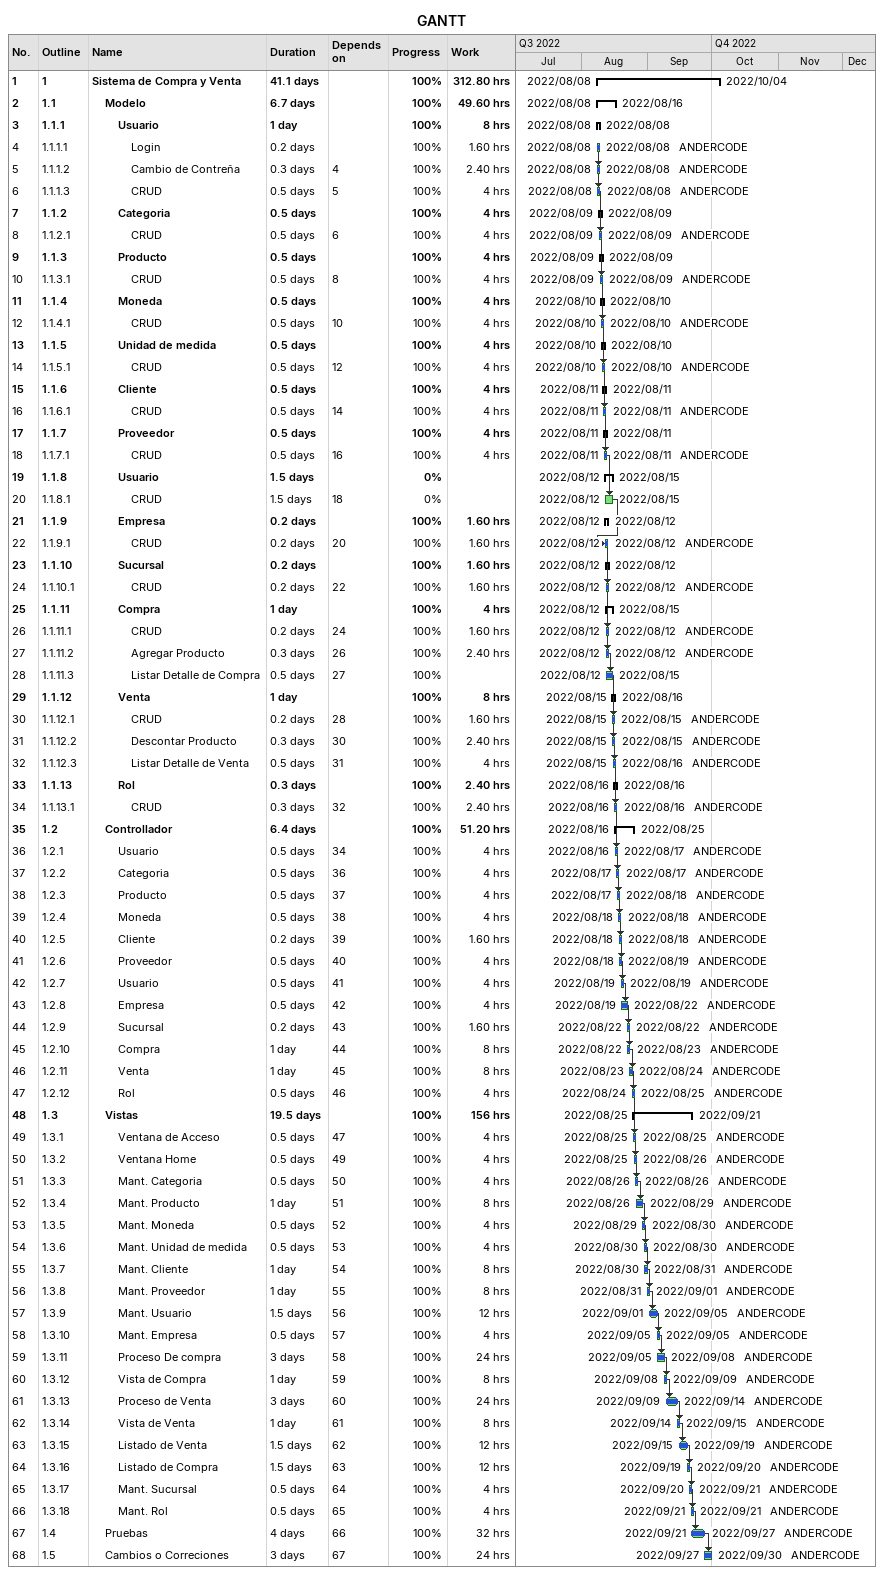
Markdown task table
GANTT

| ID | WBS | Task | Duration | Start | Finish | Predecessors | Resources | % complete | Work (h) |
|---|---|---|---|---|---|---|---|---|---|
| 1 | 1 | **Sistema de Compra y Venta** | 41.1d | 2022-08-08 | 2022-10-04 |  |  | 100 | 312.80 |
| 2 | 1.1 | **Modelo** | 6.7d | 2022-08-08 | 2022-08-16 |  |  | 100 | 49.60 |
| 3 | 1.1.1 | **Usuario** | 1d | 2022-08-08 | 2022-08-08 |  |  | 100 | 8 |
| 4 | 1.1.1.1 | Login | 0.2d | 2022-08-08 | 2022-08-08 |  | ANDERCODE | 100 | 1.60 |
| 5 | 1.1.1.2 | Cambio de Contreña | 0.3d | 2022-08-08 | 2022-08-08 | 4 | ANDERCODE | 100 | 2.40 |
| 6 | 1.1.1.3 | CRUD | 0.5d | 2022-08-08 | 2022-08-08 | 5 | ANDERCODE | 100 | 4 |
| 7 | 1.1.2 | **Categoria** | 0.5d | 2022-08-09 | 2022-08-09 |  |  | 100 | 4 |
| 8 | 1.1.2.1 | CRUD | 0.5d | 2022-08-09 | 2022-08-09 | 6 | ANDERCODE | 100 | 4 |
| 9 | 1.1.3 | **Producto** | 0.5d | 2022-08-09 | 2022-08-09 |  |  | 100 | 4 |
| 10 | 1.1.3.1 | CRUD | 0.5d | 2022-08-09 | 2022-08-09 | 8 | ANDERCODE | 100 | 4 |
| 11 | 1.1.4 | **Moneda** | 0.5d | 2022-08-10 | 2022-08-10 |  |  | 100 | 4 |
| 12 | 1.1.4.1 | CRUD | 0.5d | 2022-08-10 | 2022-08-10 | 10 | ANDERCODE | 100 | 4 |
| 13 | 1.1.5 | **Unidad de medida** | 0.5d | 2022-08-10 | 2022-08-10 |  |  | 100 | 4 |
| 14 | 1.1.5.1 | CRUD | 0.5d | 2022-08-10 | 2022-08-10 | 12 | ANDERCODE | 100 | 4 |
| 15 | 1.1.6 | **Cliente** | 0.5d | 2022-08-11 | 2022-08-11 |  |  | 100 | 4 |
| 16 | 1.1.6.1 | CRUD | 0.5d | 2022-08-11 | 2022-08-11 | 14 | ANDERCODE | 100 | 4 |
| 17 | 1.1.7 | **Proveedor** | 0.5d | 2022-08-11 | 2022-08-11 |  |  | 100 | 4 |
| 18 | 1.1.7.1 | CRUD | 0.5d | 2022-08-11 | 2022-08-11 | 16 | ANDERCODE | 100 | 4 |
| 19 | 1.1.8 | **Usuario** | 1.5d | 2022-08-12 | 2022-08-15 |  |  | 0 |  |
| 20 | 1.1.8.1 | CRUD | 1.5d | 2022-08-12 | 2022-08-15 | 18 |  | 0 |  |
| 21 | 1.1.9 | **Empresa** | 0.2d | 2022-08-12 | 2022-08-12 |  |  | 100 | 1.60 |
| 22 | 1.1.9.1 | CRUD | 0.2d | 2022-08-12 | 2022-08-12 | 20 | ANDERCODE | 100 | 1.60 |
| 23 | 1.1.10 | **Sucursal** | 0.2d | 2022-08-12 | 2022-08-12 |  |  | 100 | 1.60 |
| 24 | 1.1.10.1 | CRUD | 0.2d | 2022-08-12 | 2022-08-12 | 22 | ANDERCODE | 100 | 1.60 |
| 25 | 1.1.11 | **Compra** | 1d | 2022-08-12 | 2022-08-15 |  |  | 100 | 4 |
| 26 | 1.1.11.1 | CRUD | 0.2d | 2022-08-12 | 2022-08-12 | 24 | ANDERCODE | 100 | 1.60 |
| 27 | 1.1.11.2 | Agregar Producto | 0.3d | 2022-08-12 | 2022-08-12 | 26 | ANDERCODE | 100 | 2.40 |
| 28 | 1.1.11.3 | Listar Detalle de Compra | 0.5d | 2022-08-12 | 2022-08-15 | 27 |  | 100 |  |
| 29 | 1.1.12 | **Venta** | 1d | 2022-08-15 | 2022-08-16 |  |  | 100 | 8 |
| 30 | 1.1.12.1 | CRUD | 0.2d | 2022-08-15 | 2022-08-15 | 28 | ANDERCODE | 100 | 1.60 |
| 31 | 1.1.12.2 | Descontar Producto | 0.3d | 2022-08-15 | 2022-08-15 | 30 | ANDERCODE | 100 | 2.40 |
| 32 | 1.1.12.3 | Listar Detalle de Venta | 0.5d | 2022-08-15 | 2022-08-16 | 31 | ANDERCODE | 100 | 4 |
| 33 | 1.1.13 | **Rol** | 0.3d | 2022-08-16 | 2022-08-16 |  |  | 100 | 2.40 |
| 34 | 1.1.13.1 | CRUD | 0.3d | 2022-08-16 | 2022-08-16 | 32 | ANDERCODE | 100 | 2.40 |
| 35 | 1.2 | **Controllador** | 6.4d | 2022-08-16 | 2022-08-25 |  |  | 100 | 51.20 |
| 36 | 1.2.1 | Usuario | 0.5d | 2022-08-16 | 2022-08-17 | 34 | ANDERCODE | 100 | 4 |
| 37 | 1.2.2 | Categoria | 0.5d | 2022-08-17 | 2022-08-17 | 36 | ANDERCODE | 100 | 4 |
| 38 | 1.2.3 | Producto | 0.5d | 2022-08-17 | 2022-08-18 | 37 | ANDERCODE | 100 | 4 |
| 39 | 1.2.4 | Moneda | 0.5d | 2022-08-18 | 2022-08-18 | 38 | ANDERCODE | 100 | 4 |
| 40 | 1.2.5 | Cliente | 0.2d | 2022-08-18 | 2022-08-18 | 39 | ANDERCODE | 100 | 1.60 |
| 41 | 1.2.6 | Proveedor | 0.5d | 2022-08-18 | 2022-08-19 | 40 | ANDERCODE | 100 | 4 |
| 42 | 1.2.7 | Usuario | 0.5d | 2022-08-19 | 2022-08-19 | 41 | ANDERCODE | 100 | 4 |
| 43 | 1.2.8 | Empresa | 0.5d | 2022-08-19 | 2022-08-22 | 42 | ANDERCODE | 100 | 4 |
| 44 | 1.2.9 | Sucursal | 0.2d | 2022-08-22 | 2022-08-22 | 43 | ANDERCODE | 100 | 1.60 |
| 45 | 1.2.10 | Compra | 1d | 2022-08-22 | 2022-08-23 | 44 | ANDERCODE | 100 | 8 |
| 46 | 1.2.11 | Venta | 1d | 2022-08-23 | 2022-08-24 | 45 | ANDERCODE | 100 | 8 |
| 47 | 1.2.12 | Rol | 0.5d | 2022-08-24 | 2022-08-25 | 46 | ANDERCODE | 100 | 4 |
| 48 | 1.3 | **Vistas** | 19.5d | 2022-08-25 | 2022-09-21 |  |  | 100 | 156 |
| 49 | 1.3.1 | Ventana de Acceso | 0.5d | 2022-08-25 | 2022-08-25 | 47 | ANDERCODE | 100 | 4 |
| 50 | 1.3.2 | Ventana Home | 0.5d | 2022-08-25 | 2022-08-26 | 49 | ANDERCODE | 100 | 4 |
| 51 | 1.3.3 | Mant. Categoria | 0.5d | 2022-08-26 | 2022-08-26 | 50 | ANDERCODE | 100 | 4 |
| 52 | 1.3.4 | Mant. Producto | 1d | 2022-08-26 | 2022-08-29 | 51 | ANDERCODE | 100 | 8 |
| 53 | 1.3.5 | Mant. Moneda | 0.5d | 2022-08-29 | 2022-08-30 | 52 | ANDERCODE | 100 | 4 |
| 54 | 1.3.6 | Mant. Unidad de medida | 0.5d | 2022-08-30 | 2022-08-30 | 53 | ANDERCODE | 100 | 4 |
| 55 | 1.3.7 | Mant. Cliente | 1d | 2022-08-30 | 2022-08-31 | 54 | ANDERCODE | 100 | 8 |
| 56 | 1.3.8 | Mant. Proveedor | 1d | 2022-08-31 | 2022-09-01 | 55 | ANDERCODE | 100 | 8 |
| 57 | 1.3.9 | Mant. Usuario | 1.5d | 2022-09-01 | 2022-09-05 | 56 | ANDERCODE | 100 | 12 |
| 58 | 1.3.10 | Mant. Empresa | 0.5d | 2022-09-05 | 2022-09-05 | 57 | ANDERCODE | 100 | 4 |
| 59 | 1.3.11 | Proceso De compra | 3d | 2022-09-05 | 2022-09-08 | 58 | ANDERCODE | 100 | 24 |
| 60 | 1.3.12 | Vista de Compra | 1d | 2022-09-08 | 2022-09-09 | 59 | ANDERCODE | 100 | 8 |
| 61 | 1.3.13 | Proceso de Venta | 3d | 2022-09-09 | 2022-09-14 | 60 | ANDERCODE | 100 | 24 |
| 62 | 1.3.14 | Vista de Venta | 1d | 2022-09-14 | 2022-09-15 | 61 | ANDERCODE | 100 | 8 |
| 63 | 1.3.15 | Listado de Venta | 1.5d | 2022-09-15 | 2022-09-19 | 62 | ANDERCODE | 100 | 12 |
| 64 | 1.3.16 | Listado de Compra | 1.5d | 2022-09-19 | 2022-09-20 | 63 | ANDERCODE | 100 | 12 |
| 65 | 1.3.17 | Mant. Sucursal | 0.5d | 2022-09-20 | 2022-09-21 | 64 | ANDERCODE | 100 | 4 |
| 66 | 1.3.18 | Mant. Rol | 0.5d | 2022-09-21 | 2022-09-21 | 65 | ANDERCODE | 100 | 4 |
| 67 | 1.4 | Pruebas | 4d | 2022-09-21 | 2022-09-27 | 66 | ANDERCODE | 100 | 32 |
| 68 | 1.5 | Cambios o Correciones | 3d | 2022-09-27 | 2022-09-30 | 67 | ANDERCODE | 100 | 24 |
